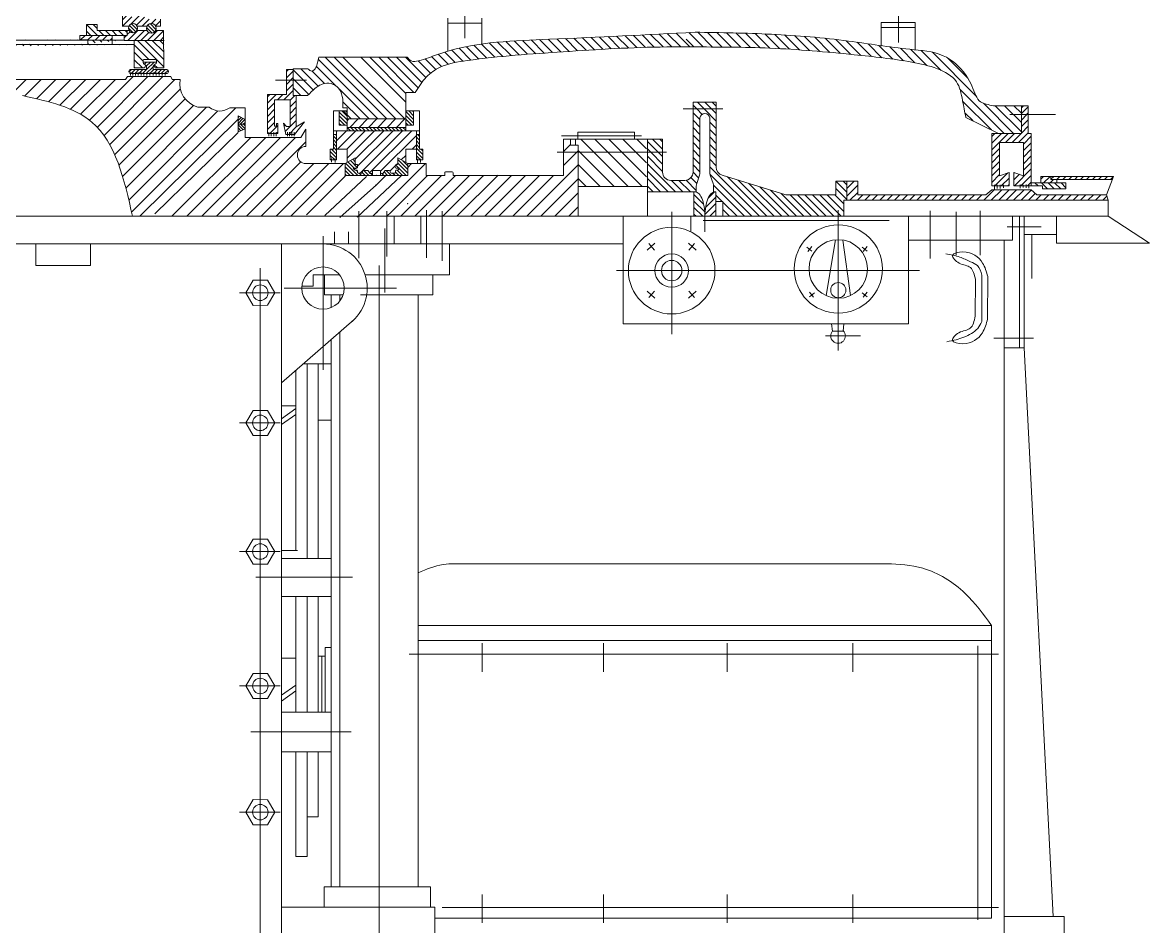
# Model space of a CAD drawing. Extents: x 0 to 420, y 0 to 297.
# Drawn here: x 313.8 to 378.1, y 152.3 to 203.8 of the extents above; entities that cross this region are included whole.
import ezdxf

# ---------------------------------------------------------------- set-up
doc = ezdxf.new("R2010")
doc.units = 0
doc.layers.get('0').update_dxf_attribs({"linetype": 'CONTINUOUS'})
pattern_1 = [(135, (-55.34396, 175.77993), (-0.21215855, -0.21215855), [])]
pattern_2 = [(45, (-22270.5376, -14110.3131), (-0.1862814042, 0.1862814042), [])]
pattern_3 = [(135, (-22270.5376, -14110.3131), (-0.1862814042, -0.1862814042), [])]
pattern_4 = [(135, (-22270.53759, -14110.31309), (-0.1064465167, -0.1064465167), [])]
pattern_5 = [(45, (-22270.53768, -14110.3131), (-0.1862814042, 0.1862814042), [])]
pattern_6 = [(45, (-55.34396, 175.77993), (-0.21215855, 0.21215855), [])]
pattern_7 = [(45, (-55.34396, 175.77993), (-0.16972684, 0.16972684), [])]

msp = doc.modelspace()

# ---------------------------------------------------------------- hatches: boundary and pattern name
at = {"lineweight": 0, "ltscale": 0.0007}
h = msp.add_hatch(dxfattribs=at)
h.set_pattern_fill('ANSI31', color=256, scale=0.082974, style=0)
h.set_pattern_definition(pattern_5)
h.paths.add_polyline_path([(320.323, 204.133), (319.924, 204.133), (319.924, 204.885), (319.481, 204.885), (319.481, 203.602), (319.851, 203.602, -0.615385), (320.317, 203.602), (320.88, 203.602, -0.612959), (321.376, 203.602), (321.652, 203.602), (321.652, 204), (320.743, 204), (320.743, 204.863), (320.323, 204.863)])
h = msp.add_hatch(dxfattribs=at)
h.set_pattern_fill('ANSI31', color=256, scale=0.082974, angle=90, style=0)
h.set_pattern_definition([(135, (-22270.53768, -14110.3131), (-0.1862814042, -0.1862814042), [])])
h.paths.add_polyline_path([(318.03, 203.357), (318.03, 203.687), (317.433, 203.687), (317.433, 203.073), (318.883, 203.073), (319.746, 203.073), (319.746, 203.357)])
h = msp.add_hatch(dxfattribs=at)
h.set_pattern_fill('ANSI31', color=256, scale=0.082974, style=0)
h.set_pattern_definition(pattern_5)
h.paths.add_polyline_path([(319.856, 203.357), (319.773, 203.357), (319.746, 203.357), (319.746, 203.073), (319.57, 203.073), (319.57, 202.783), (321.83, 202.783), (321.829, 203.357), (321.38, 203.357, -0.634478), (320.876, 203.357), (320.312, 203.357, -0.586813)])
h = msp.add_hatch(dxfattribs=at)
h.set_pattern_fill('ANSI31', color=256, scale=0.047414, angle=90, style=0)
h.set_pattern_definition([(135, (-22270.53768, -14110.31309), (-0.1064465167, -0.1064465167), [])])
h.paths.add_polyline_path([(319.823, 203.484, 1), (320.345, 203.484, 1)])
h.paths.add_polyline_path([(320.85, 203.475, 1), (321.406, 203.475, 1)])
h = msp.add_hatch(dxfattribs=at)
h.set_pattern_fill('ANSI31', color=256, scale=0.118534, angle=90, style=0)
h.set_pattern_definition([(135, (-22270.5376, -14110.3131), (-0.2661162917, -0.2661162917), [])])
edge = h.paths.add_edge_path()
edge.add_spline(control_points=[(354.108, 203.219), (353.453, 203.233), (352.797, 203.243), (352.142, 203.253)], knot_values=[0, 0, 0, 0, 0.016595, 0.016595, 0.016595, 0.016595], degree=3, periodic=0)
edge.add_spline(control_points=[(352.142, 203.253), (351.974, 203.244), (351.806, 203.235), (351.638, 203.226)], knot_values=[0.136118, 0.136118, 0.136118, 0.136118, 0.140391, 0.140391, 0.140391, 0.140391], degree=3, periodic=0)
edge.add_line((351.638, 203.226), (351.638, 202.416))
edge.add_spline(control_points=[(351.638, 202.416), (351.747, 202.415), (351.856, 202.415), (351.965, 202.414)], knot_values=[0.136352, 0.136352, 0.136352, 0.136352, 0.139117, 0.139117, 0.139117, 0.139117], degree=3, periodic=0)
edge.add_spline(control_points=[(351.965, 202.414), (352.68, 202.413), (353.394, 202.412), (354.108, 202.405)], knot_values=[0, 0, 0, 0, 0.018064, 0.018064, 0.018064, 0.018064], degree=3, periodic=0)
edge.add_line((354.108, 202.405), (354.108, 203.219))
edge = h.paths.add_edge_path()
edge.add_spline(control_points=[(362.757, 202.487), (362.137, 202.575), (360.076, 202.891), (357.177, 203.134), (354.908, 203.202), (354.108, 203.219)], knot_values=[0.016595, 0.016595, 0.016595, 0.016595, 0.03248, 0.069672, 0.08993, 0.08993, 0.08993, 0.08993], degree=3, periodic=0)
edge.add_line((354.108, 203.219), (354.108, 202.405))
edge.add_spline(control_points=[(354.108, 202.405), (354.877, 202.396), (357.253, 202.345), (360.717, 202.037), (363.938, 201.688), (365.907, 201.263), (367.175, 200.59), (367.395, 199.399), (367.528, 198.718), (367.59, 198.4)], knot_values=[0.018064, 0.018064, 0.018064, 0.018064, 0.037524, 0.078222, 0.106239, 0.118912, 0.129977, 0.139419, 0.147742, 0.147742, 0.147742, 0.147742], degree=3, periodic=0)
edge.add_line((367.59, 198.4), (369.462, 197.483))
edge.add_line((369.462, 197.483), (370.758, 197.483))
edge.add_line((370.758, 197.483), (370.758, 199.065))
edge.add_line((370.758, 199.065), (369.174, 199.065))
edge.add_spline(control_points=[(369.174, 199.065), (369.034, 199.088), (368.748, 199.136), (368.297, 199.314), (368.016, 200.009), (367.587, 201.022), (366.273, 202.142), (364.484, 202.253), (363.298, 202.41), (362.757, 202.487)], knot_values=[0.08993, 0.08993, 0.08993, 0.08993, 0.09357, 0.097343, 0.101422, 0.111602, 0.125614, 0.141977, 0.155821, 0.155821, 0.155821, 0.155821], degree=3, periodic=0)
at = {"lineweight": 0}
h = msp.add_hatch(dxfattribs=at)
h.set_pattern_fill('ANSI31', color=256, scale=0.0945, angle=90, style=0)
h.set_pattern_definition(pattern_1)
edge = h.paths.add_edge_path()
edge.add_line((317.507, 202.816), (317.507, 202.549))
edge.add_line((274.78, 202.806), (319.57, 202.806))
edge.add_line((316.905, 202.548), (318.883, 202.55))
edge.add_line((274.78, 202.548), (320.155, 202.548))
edge.add_line((274.78, 202.064), (274.78, 202.806))
h = msp.add_hatch(dxfattribs=at)
h.set_pattern_fill('ANSI31', color=256, scale=0.0945, style=0)
h.set_pattern_definition(pattern_6)
h.paths.add_polyline_path([(318.883, 203.073), (317.057, 203.073), (317.057, 202.816), (317.507, 202.816), (317.507, 202.806), (318.883, 202.806)])
h = msp.add_hatch(dxfattribs=at)
h.set_pattern_fill('ANSI31', color=256, scale=0.0945, angle=90, style=0)
h.set_pattern_definition(pattern_1)
edge = h.paths.add_edge_path()
edge.add_line((321.83, 202.783), (320.155, 202.783))
edge.add_line((320.155, 202.783), (320.155, 201.223))
edge.add_line((320.155, 201.223), (320.704, 201.223))
edge.add_spline(control_points=[(320.704, 201.223), (320.724, 201.231), (320.771, 201.252), (320.793, 201.324), (320.782, 201.422), (320.655, 201.443), (320.657, 201.522), (320.655, 201.556)], knot_values=[0.062758, 0.062758, 0.062758, 0.062758, 0.391259, 0.853289, 1.146698, 1.842843, 2.315105, 2.315105, 2.315105, 2.315105], degree=3, periodic=0)
edge.add_spline(control_points=[(320.655, 201.556), (320.652, 201.604), (320.638, 201.692), (320.718, 201.698), (320.751, 201.7)], knot_values=[2.315105, 2.315105, 2.315105, 2.315105, 2.973731, 3.42001, 3.42001, 3.42001, 3.42001], degree=3, periodic=0)
edge.add_line((320.751, 201.7), (321.324, 201.7))
edge.add_spline(control_points=[(321.324, 201.7), (321.356, 201.698), (321.436, 201.692), (321.422, 201.604), (321.42, 201.556)], knot_values=[2.315105, 2.315105, 2.315105, 2.315105, 2.761384, 3.42001, 3.42001, 3.42001, 3.42001], degree=3, periodic=0)
edge.add_spline(control_points=[(321.42, 201.556), (321.417, 201.522), (321.419, 201.443), (321.292, 201.422), (321.282, 201.324), (321.305, 201.248), (321.358, 201.227), (321.382, 201.218)], knot_values=[0, 0, 0, 0, 0.472262, 1.168407, 1.461816, 1.923847, 2.315105, 2.315105, 2.315105, 2.315105], degree=3, periodic=0)
edge.add_line((321.382, 201.218), (321.834, 201.218))
edge.add_line((321.834, 201.218), (321.83, 202.783))
at = {"lineweight": 0, "ltscale": 0.0007}
h = msp.add_hatch(dxfattribs=at)
h.set_pattern_fill('ANSI31', color=256, scale=0.047414, style=0)
h.set_pattern_definition([(45, (-22270.53768, -14108.7269), (-0.1064465167, 0.1064465167), [])])
edge = h.paths.add_edge_path()
edge.add_line((320.85, 201.328), (320.85, 201.12))
edge.add_line((320.85, 201.12), (319.928, 201.12))
edge.add_arc((319.956, 201.01), 0.114, 104.32618, 264.73668)
edge.add_line((319.946, 200.896), (321.986, 200.894))
edge.add_arc((321.989, 201.009), 0.114, 268.54735, 435.27209)
edge.add_line((322.018, 201.12), (321.222, 201.12))
edge.add_line((321.222, 201.12), (321.222, 201.325))
edge.add_line((321.222, 201.325), (321.302, 201.398))
edge.add_spline(control_points=[(321.302, 201.398), (321.327, 201.428), (321.419, 201.447), (321.417, 201.522), (321.42, 201.556)], knot_values=[0.001915, 0.001915, 0.001915, 0.001915, 0.002938, 0.003691, 0.003691, 0.003691, 0.003691], degree=3, periodic=0)
edge.add_line((321.42, 201.556), (320.655, 201.556))
edge.add_spline(control_points=[(320.655, 201.556), (320.657, 201.522), (320.655, 201.449), (320.743, 201.429), (320.769, 201.401)], knot_values=[0.001955, 0.001955, 0.001955, 0.001955, 0.002708, 0.003691, 0.003691, 0.003691, 0.003691], degree=3, periodic=0)
edge.add_line((320.769, 201.401), (320.85, 201.328))
h = msp.add_hatch(dxfattribs=at)
h.set_pattern_fill('ANSI31', color=256, scale=0.082974, style=0)
h.set_pattern_definition(pattern_2)
h.paths.add_polyline_path([(327.756, 197.474), (328.351, 197.474), (328.351, 198.049), (328.274, 198.049), (328.274, 197.896), (328.159, 197.896), (328.159, 199.392), (329.043, 199.392), (329.043, 197.877), (328.831, 197.877), (328.661, 198.067), (328.796, 197.428), (328.891, 197.428), (329.301, 197.428), (329.862, 198.14), (329.391, 197.859), (329.391, 199.647), (329.222, 199.647), (329.222, 200.513), (328.831, 200.513), (328.831, 199.699), (327.756, 199.699)])
h.paths.add_polyline_path([(329.222, 201.138), (328.831, 201.138), (328.831, 200.513), (329.222, 200.513)])
h = msp.add_hatch(dxfattribs=at)
h.set_pattern_fill('ANSI31', color=256, scale=0.047414, angle=90, style=0)
h.set_pattern_definition(pattern_4)
h.paths.add_polyline_path([(331.51, 196.591), (331.329, 196.591), (331.329, 195.973), (331.691, 195.973), (331.691, 197.422), (331.51, 197.422)])
h.paths.add_polyline_path([(332.291, 198.767), (331.848, 198.767), (331.848, 197.957), (332.291, 197.957)])
h.paths.add_polyline_path([(336.092, 198.767), (335.65, 198.767), (335.65, 197.957), (336.092, 197.957)])
h.paths.add_polyline_path([(336.249, 195.973), (336.612, 195.973), (336.612, 196.591), (336.431, 196.591), (336.431, 197.422), (336.249, 197.422)])
at = {"lineweight": 0}
h = msp.add_hatch(dxfattribs=at)
h.set_pattern_fill('ANSI31', color=256, scale=0.0945, angle=90, style=0)
h.set_pattern_definition(pattern_1)
h.paths.add_polyline_path([(353.351, 199.261), (352.706, 199.261), (352.029, 199.261), (352.029, 198.881), (353.351, 198.881)])
h.paths.add_polyline_path([(350.288, 197.156), (349.424, 197.156), (349.424, 196.409), (350.288, 196.409)])
h = msp.add_hatch(dxfattribs=at)
h.set_pattern_fill('ANSI31', color=256, scale=0.0945, angle=90, style=0)
h.set_pattern_definition(pattern_1)
edge = h.paths.add_edge_path()
edge.add_line((360.627, 193.673), (360.799, 193.673))
edge.add_line((360.799, 193.673), (360.799, 193.979))
edge.add_line((360.799, 193.979), (357.316, 193.979))
edge.add_line((357.316, 193.979), (353.685, 195.1))
edge.add_arc((353.825, 195.553), 0.474, 180, 252.84731, ccw=False)
edge.add_line((353.351, 195.553), (353.351, 198.881))
edge.add_line((353.351, 198.881), (352.029, 198.881))
edge.add_line((352.029, 198.881), (352.029, 195.28))
edge.add_arc((351.555, 195.28), 0.474, -90, 0, ccw=False)
edge.add_line((351.555, 194.805), (350.762, 194.805))
edge.add_arc((350.762, 195.28), 0.474, 180, 270, ccw=False)
edge.add_line((350.288, 195.28), (350.288, 196.409))
edge.add_line((350.288, 196.409), (349.424, 196.409))
edge.add_line((349.424, 196.409), (349.424, 194.15))
edge.add_line((349.424, 194.15), (352.082, 194.15))
edge.add_ellipse((352.127, 192.762), major_axis=(0.012, 1.394), ratio=0.415246, start_angle=-3.10515, end_angle=2.3687, ccw=False)
edge.add_line((352.214, 194.143), (352.214, 194.471))
edge.add_arc((352.688, 194.471), 0.474, 161.54654, 180, ccw=False)
edge.add_line((352.238, 194.622), (352.401, 195.108))
edge.add_arc((351.951, 195.258), 0.474, 341.54654, 360)
edge.add_line((352.425, 195.258), (352.425, 198.364))
edge.add_arc((352.706, 198.335), 0.282, 5.86915, 174.13085, ccw=False)
edge.add_line((352.986, 198.364), (352.986, 195.258))
edge.add_arc((353.46, 195.258), 0.474, 180, 198.45885)
edge.add_arc((353.46, 195.258), 0.474, 198.45346, 198.45885, ccw=False)
edge.add_line((353.011, 195.108), (353.173, 194.622))
edge.add_arc((352.723, 194.471), 0.474, 0, 18.45346, ccw=False)
edge.add_line((353.197, 194.471), (353.197, 194.143))
edge.add_ellipse((353.285, 192.762), major_axis=(-0.012, 1.394), ratio=0.415246, start_angle=357.6313, end_angle=363.10515, ccw=False)
edge.add_line((353.33, 194.15), (353.33, 193.599))
edge.add_line((353.33, 193.599), (353.735, 193.599))
edge.add_line((353.735, 193.599), (353.735, 192.759))
edge.add_line((353.735, 192.759), (360.627, 192.759))
edge.add_line((360.627, 192.759), (360.627, 193.673))
h = msp.add_hatch(dxfattribs=at)
h.set_pattern_fill('ANSI31', color=256, scale=0.0756, style=0)
h.set_pattern_definition(pattern_7)
h.paths.add_polyline_path([(371.154, 199.065), (370.758, 199.065), (370.758, 198.563), (371.154, 198.563)])
h = msp.add_hatch(dxfattribs=at)
h.set_pattern_fill('ANSI31', color=256, scale=0.0378, style=0)
h.set_pattern_definition([(45, (-55.34396, 175.77993), (-0.08486342, 0.08486342), [])])
h.paths.add_polyline_path([(326.47, 198.269), (326.077, 198.49), (326.077, 198.004), (326.268, 198.004), (326.47, 198.004)])
at = {"lineweight": 0, "ltscale": 0.0007}
h = msp.add_hatch(dxfattribs=at)
h.set_pattern_fill('ANSI31', color=256, scale=0.118534, style=0)
h.set_pattern_definition([(45, (-22270.5376, -14110.3131), (-0.2661162917, 0.2661162917), [])])
h.paths.add_polyline_path([(333.97, 197.635), (331.691, 197.635), (331.691, 197.422), (331.691, 196.591), (332.299, 196.591), (332.299, 195.824), (332.758, 196.09), (332.758, 195.754, 0.414214), (332.806, 195.706), (332.819, 195.706, -0.623439), (332.895, 195.669), (332.895, 195.558, -0.414214), (332.848, 195.51), (332.649, 195.51), (332.707, 195.42, 0.255068), (332.747, 195.398), (332.834, 195.398, -0.414214), (332.882, 195.35), (332.882, 195.274, 0.414214), (332.929, 195.226), (333.135, 195.226, 0.414214), (333.182, 195.274), (333.182, 195.326, -0.414214), (333.229, 195.374), (333.45, 195.374, -0.238438), (333.488, 195.354), (333.59, 195.216, 0.238438), (333.628, 195.197), (333.691, 195.197, 0.414214), (333.738, 195.244), (333.738, 195.332, -0.414214), (333.786, 195.379), (333.97, 195.379)])
h.paths.add_polyline_path([(333.97, 195.379), (334.155, 195.379, -0.414214), (334.202, 195.332), (334.202, 195.244, 0.414214), (334.25, 195.197), (334.312, 195.197, 0.238438), (334.35, 195.216), (334.452, 195.354, -0.238438), (334.49, 195.374), (334.711, 195.374, -0.414214), (334.758, 195.326), (334.758, 195.274, 0.414214), (334.806, 195.226), (335.011, 195.226, 0.414214), (335.059, 195.274), (335.059, 195.35, -0.414214), (335.106, 195.398), (335.194, 195.398, 0.255068), (335.234, 195.42), (335.292, 195.51), (335.093, 195.51, -0.414214), (335.045, 195.558), (335.045, 195.659, -0.414214), (335.093, 195.706), (335.135, 195.706, 0.414214), (335.182, 195.754), (335.182, 196.09), (335.641, 195.824), (335.641, 196.591), (336.249, 196.591), (336.249, 197.422), (336.249, 197.635), (333.97, 197.635)])
h.paths.add_polyline_path([(333.97, 197.828), (333.97, 198.307), (332.291, 198.307), (332.291, 197.828)])
h.paths.add_polyline_path([(335.65, 197.828), (335.65, 198.307), (334.079, 198.307), (333.97, 198.307), (333.97, 197.828), (334.19, 197.828)])
h = msp.add_hatch(dxfattribs=at)
h.set_pattern_fill('ANSI31', color=256, scale=0.082974, style=0)
h.set_pattern_definition(pattern_2)
h.paths.add_polyline_path([(369.515, 196.966), (370.882, 196.966), (370.882, 195.069), (370.336, 195.265), (370.336, 194.492), (371.328, 194.492), (371.328, 197.483), (371.154, 197.483), (371.154, 198.563), (370.758, 198.563), (370.758, 197.483), (369.07, 197.483), (369.07, 194.492), (370.061, 194.492), (370.061, 195.265), (369.515, 195.069)])
at = {"lineweight": 0}
h = msp.add_hatch(dxfattribs=at)
h.set_pattern_fill('ANSI31', color=256, scale=0.0378, angle=90, style=0)
h.set_pattern_definition([(135, (-55.34396, 175.77993), (-0.08486342, -0.08486342), [])])
h.paths.add_polyline_path([(326.47, 198.004), (326.268, 198.004), (326.077, 198.004), (326.077, 197.57), (326.47, 197.74)])
at = {"lineweight": 0, "ltscale": 0.0007}
h = msp.add_hatch(dxfattribs=at)
h.set_pattern_fill('ANSI31', color=256, scale=0.047414, angle=90, style=0)
h.set_pattern_definition(pattern_4)
h.paths.add_polyline_path([(332.649, 195.51), (332.848, 195.51, 0.414214), (332.895, 195.558), (332.895, 195.669, 0.231953), (332.877, 195.706), (332.806, 195.706, -0.414214), (332.758, 195.754), (332.758, 196.09), (332.189, 195.76), (332.189, 195.088), (333.738, 195.088), (333.738, 195.244, -0.414214), (333.691, 195.197), (333.628, 195.197, -0.238438), (333.59, 195.216), (333.488, 195.354, 0.238438), (333.45, 195.374), (333.229, 195.374, 0.414214), (333.182, 195.326), (333.182, 195.274, -0.414214), (333.135, 195.226), (332.929, 195.226, -0.414214), (332.882, 195.274), (332.882, 195.35, 0.414214), (332.834, 195.398), (332.747, 195.398, -0.255068), (332.707, 195.42)])
h.paths.add_polyline_path([(335.752, 195.76), (335.182, 196.09), (335.182, 195.754, -0.414214), (335.135, 195.706), (335.093, 195.706, 0.414214), (335.045, 195.659), (335.045, 195.558, 0.414214), (335.093, 195.51), (335.292, 195.51), (335.234, 195.42, -0.255068), (335.194, 195.398), (335.106, 195.398, 0.414214), (335.059, 195.35), (335.059, 195.274, -0.414214), (335.011, 195.226), (334.806, 195.226, -0.414214), (334.758, 195.274), (334.758, 195.326, 0.414214), (334.711, 195.374), (334.49, 195.374, 0.238438), (334.452, 195.354), (334.35, 195.216, -0.238438), (334.312, 195.197), (334.25, 195.197, -0.414214), (334.202, 195.244), (334.202, 195.088), (335.752, 195.088)])
h.paths.add_polyline_path([(335.65, 197.828), (334.19, 197.828), (333.97, 197.828), (333.97, 197.635), (335.65, 197.635)])
h.paths.add_polyline_path([(333.97, 197.828), (332.291, 197.828), (332.291, 197.635), (333.97, 197.635)])
h = msp.add_hatch(dxfattribs=at)
h.set_pattern_fill('ANSI31', color=256, scale=0.177801, angle=90, style=0)
h.set_pattern_definition([(135, (-22270.5376, -14110.3131), (-0.399174438, -0.399174438), [])])
h.paths.add_polyline_path([(349.382, 194.46), (349.382, 196.409), (345.482, 196.409), (345.482, 194.46)])
h.paths.add_polyline_path([(345.325, 197.156), (345.325, 196.815), (345.482, 196.815), (345.482, 196.409), (349.382, 196.409), (349.382, 197.156)])
h = msp.add_hatch(dxfattribs=at)
h.set_pattern_fill('ANSI31', color=256, scale=0.082974, style=0)
h.set_pattern_definition(pattern_2)
h.paths.add_polyline_path([(371.864, 195.035), (371.864, 194.669), (372.778, 194.669), (372.778, 194.866), (372.449, 194.866), (372.449, 195.035)])
at = {"lineweight": 0}
h = msp.add_hatch(dxfattribs=at)
h.set_pattern_fill('ANSI31', color=256, scale=0.0756, style=0)
h.set_pattern_definition(pattern_7)
h.paths.add_polyline_path([(376.012, 195.035), (372.449, 195.035), (372.449, 194.866), (372.778, 194.866), (375.95, 194.866)])
at = {"lineweight": 0, "ltscale": 0.0007}
h = msp.add_hatch(dxfattribs=at)
h.set_pattern_fill('ANSI31', color=256, scale=0.082974, angle=90, style=0)
h.set_pattern_definition(pattern_3)
edge = h.paths.add_edge_path()
edge.add_ellipse((352.127, 192.762), major_axis=(0.012, 1.394), ratio=0.415246, start_angle=-89.71501, end_angle=2.3687)
edge.add_line((352.082, 194.15), (352.082, 192.759))
edge.add_line((352.082, 192.759), (352.706, 192.759))
h = msp.add_hatch(dxfattribs=at)
h.set_pattern_fill('ANSI31', color=256, scale=0.082974, style=0)
h.set_pattern_definition(pattern_2)
edge = h.paths.add_edge_path()
edge.add_ellipse((353.285, 192.762), major_axis=(-0.012, 1.394), ratio=0.415246, start_angle=357.6313, end_angle=449.71501)
edge.add_line((352.706, 192.759), (353.33, 192.759))
edge.add_line((353.33, 192.759), (353.33, 194.15))
at = {"lineweight": 0}
h = msp.add_hatch(dxfattribs=at)
h.set_pattern_fill('ANSI31', color=256, scale=0.0945, angle=90, style=0)
h.set_pattern_definition(pattern_1)
h.paths.add_polyline_path([(360.799, 194.76), (360.169, 194.76), (360.169, 193.979), (360.799, 193.979)])
h = msp.add_hatch(dxfattribs=at)
h.set_pattern_fill('ANSI31', color=256, scale=0.0945, style=0)
h.set_pattern_definition(pattern_6)
h.paths.add_polyline_path([(375.622, 193.979), (371.646, 193.979), (371.328, 194.269), (369.07, 194.269), (368.739, 193.979), (361.429, 193.979), (361.429, 194.76), (360.799, 194.76), (360.799, 193.979), (360.799, 193.673), (375.708, 193.673)])
at = {"lineweight": 0, "ltscale": 0.0007}
h = msp.add_hatch(dxfattribs=at)
h.set_pattern_fill('ANSI31', color=256, scale=0.082974, angle=90, style=0)
h.set_pattern_definition(pattern_3)
h.paths.add_polyline_path([(371.328, 194.669), (371.328, 194.492), (371.96, 194.492), (371.96, 194.318), (373.305, 194.318), (373.305, 194.669)])

# ---------------------------------------------------------------- linework, layer by layer
for p, q in [((339.02, 202.916), (339.02, 207.841)), ((363.743, 202.668), (363.743, 207.592)), ((319.481, 204.885), (319.481, 203.602)), ((321.652, 203.602), (321.652, 204)), ((338.034, 204.055), (338.034, 202.168)), ((339.986, 204.055), (339.986, 203.773)), ((362.757, 203.806), (362.757, 202.45)), ((362.757, 203.806), (364.709, 203.806)), ((364.709, 203.806), (364.709, 203.525)), ((317.433, 203.687), (317.433, 203.073)), ((317.433, 203.687), (318.03, 203.687)), ((318.03, 203.687), (318.03, 203.357)), ((318.03, 203.357), (319.773, 203.357)), ((319.459, 203.602), (319.851, 203.602)), ((319.746, 203.073), (319.746, 203.357)), ((319.773, 203.357), (319.856, 203.357)), ((320.312, 203.357), (320.876, 203.357)), ((320.317, 203.602), (320.88, 203.602)), ((321.376, 203.602), (321.652, 203.602)), ((321.38, 203.357), (321.829, 203.357)), ((321.829, 203.357), (321.834, 201.218)), ((339.986, 203.773), (338.034, 203.773)), ((339.986, 203.773), (339.986, 202.58)), ((364.709, 203.525), (362.757, 203.525)), ((364.709, 203.525), (364.709, 202.255)), ((274.78, 202.806), (319.57, 202.806)), ((274.78, 202.548), (320.155, 202.548)), ((316.905, 202.548), (318.883, 202.55)), ((317.057, 203.073), (317.057, 202.816)), ((318.883, 203.073), (317.057, 203.073)), ((317.057, 202.816), (317.507, 202.816)), ((317.305, 202.816), (317.507, 202.816)), ((317.507, 202.816), (317.507, 202.549)), ((318.883, 203.073), (319.746, 203.073)), ((318.883, 202.55), (318.883, 203.073)), ((319.57, 202.783), (319.57, 203.073)), ((319.57, 202.783), (321.851, 202.783)), ((320.155, 201.223), (320.155, 202.783)), ((320.704, 201.223), (320.155, 201.223)), ((320.655, 201.556), (321.42, 201.556)), ((320.655, 201.556), (321.234, 201.556)), ((320.751, 201.7), (321.324, 201.7)), ((320.85, 201.328), (320.769, 201.401)), ((320.85, 201.12), (320.85, 201.328)), ((321.222, 201.325), (321.302, 201.398)), ((321.222, 201.325), (321.222, 201.12)), ((330.682, 201.83), (335.72, 201.83)), ((319.655, 200.567), (319.768, 200.721)), ((319.768, 200.721), (322.233, 200.721)), ((319.928, 201.12), (320.85, 201.12)), ((319.938, 200.956), (319.938, 200.791)), ((319.946, 200.896), (321.986, 200.894)), ((320.08, 200.956), (320.08, 200.791)), ((320.228, 200.956), (320.228, 200.791)), ((320.382, 200.956), (320.382, 200.791)), ((320.541, 200.956), (320.541, 200.791)), ((320.707, 200.956), (320.707, 200.791)), ((320.873, 200.956), (320.873, 200.791)), ((321.044, 200.956), (321.044, 200.791)), ((321.222, 201.12), (322.018, 201.12)), ((321.222, 200.956), (321.222, 200.791)), ((321.382, 201.218), (321.838, 201.218)), ((321.393, 200.956), (321.393, 200.791)), ((321.571, 200.956), (321.571, 200.791)), ((321.754, 200.956), (321.754, 200.791)), ((321.914, 200.956), (321.914, 200.791)), ((322.233, 200.721), (322.31, 200.567)), ((328.831, 201.138), (328.831, 199.699)), ((328.831, 201.138), (329.222, 201.138)), ((329.222, 199.647), (329.222, 201.175)), ((329.222, 201.175), (330.053, 201.175)), ((328.202, 200.513), (329.973, 200.513)), ((327.756, 199.699), (327.756, 197.474)), ((328.831, 199.699), (327.756, 199.699)), ((328.159, 199.392), (329.042, 199.392)), ((328.159, 197.896), (328.159, 199.392)), ((329.043, 199.392), (329.043, 197.877)), ((329.391, 199.647), (329.222, 199.647)), ((329.391, 199.647), (330.042, 199.647)), ((329.391, 197.859), (329.391, 199.647)), ((332.051, 198.952), (332.051, 199.449)), ((335.65, 199.817), (336.181, 199.817)), ((335.65, 198.952), (335.65, 199.817)), ((323.788, 198.981), (323.788, 198.981)), ((325.596, 198.95), (326.47, 198.95)), ((326.47, 198.95), (326.47, 197.257)), ((331.51, 198.767), (332.291, 198.767)), ((331.51, 197.635), (331.51, 198.767)), ((331.848, 197.957), (331.848, 198.767)), ((332.051, 198.952), (332.291, 198.952)), ((332.291, 198.952), (332.291, 197.635)), ((335.65, 198.952), (335.65, 197.635)), ((336.431, 198.767), (335.65, 198.767)), ((336.092, 197.957), (336.092, 198.767)), ((336.431, 197.635), (336.431, 198.767)), ((351.473, 198.881), (353.726, 198.881)), ((352.029, 195.28), (352.029, 199.261)), ((352.029, 199.261), (352.706, 199.261)), ((352.706, 199.261), (353.35, 199.261)), ((353.351, 199.261), (353.351, 195.553)), ((370.758, 199.065), (370.758, 197.483)), ((371.154, 199.065), (371.154, 197.483)), ((326.077, 198.49), (326.47, 198.269)), ((326.077, 198.49), (326.077, 197.57)), ((328.274, 198.049), (328.274, 197.896)), ((328.351, 198.049), (328.274, 198.049)), ((328.351, 197.474), (328.351, 198.049)), ((328.661, 198.067), (328.796, 197.428)), ((328.831, 197.877), (328.661, 198.067)), ((329.301, 197.428), (329.862, 198.14)), ((329.862, 198.14), (329.391, 197.859)), ((334.079, 198.307), (332.291, 198.307)), ((334.079, 198.307), (335.65, 198.307)), ((352.425, 195.258), (352.425, 198.364)), ((352.986, 195.258), (352.986, 198.364)), ((369.462, 197.483), (367.59, 198.4)), ((370.103, 198.563), (372.706, 198.563)), ((326.268, 198.004), (326.077, 198.004)), ((326.077, 197.57), (326.47, 197.74)), ((326.268, 198.004), (326.47, 198.004)), ((327.756, 197.474), (328.351, 197.474)), ((327.836, 197.558), (327.836, 197.323)), ((327.965, 197.558), (327.965, 197.323)), ((328.118, 197.558), (328.118, 197.323)), ((328.274, 197.896), (328.159, 197.896)), ((328.253, 197.558), (328.253, 197.323)), ((328.796, 197.428), (328.891, 197.428)), ((329.043, 197.877), (328.831, 197.877)), ((328.887, 197.558), (328.887, 197.323)), ((328.891, 197.428), (329.301, 197.428)), ((329.005, 197.558), (329.005, 197.323)), ((329.146, 197.558), (329.146, 197.323)), ((329.275, 197.558), (329.275, 197.323)), ((329.647, 197.257), (329.948, 197.721)), ((329.948, 197.721), (329.948, 196.746)), ((331.51, 197.635), (336.431, 197.635)), ((331.51, 197.635), (331.51, 196.591)), ((331.691, 197.422), (331.51, 197.422)), ((331.691, 197.422), (331.691, 197.635)), ((331.691, 195.973), (331.691, 197.422)), ((331.848, 197.957), (332.291, 197.957)), ((334.19, 197.828), (332.291, 197.828)), ((334.19, 197.828), (335.65, 197.828)), ((336.092, 197.957), (335.65, 197.957)), ((336.249, 197.422), (336.249, 197.635)), ((336.249, 197.422), (336.249, 197.635)), ((336.249, 195.973), (336.249, 197.422)), ((336.249, 197.422), (336.431, 197.422)), ((336.249, 197.422), (336.431, 197.422)), ((336.431, 197.635), (336.431, 196.591)), ((345.452, 197.552), (348.695, 197.552)), ((345.452, 197.552), (345.452, 197.156)), ((348.695, 197.552), (348.695, 197.156)), ((369.07, 197.483), (369.07, 194.492)), ((370.758, 197.483), (369.07, 197.483)), ((371.328, 197.483), (371.154, 197.483)), ((371.328, 194.492), (371.328, 197.483)), ((326.47, 197.257), (329.647, 197.257)), ((344.525, 197.354), (349.094, 197.354)), ((344.637, 197.156), (349.424, 197.156)), ((344.637, 195.077), (344.637, 197.156)), ((344.637, 196.445), (345.044, 196.852)), ((345.044, 197.156), (345.044, 196.815)), ((345.044, 196.815), (345.325, 196.815)), ((345.325, 196.815), (345.325, 197.156)), ((345.325, 196.815), (345.482, 196.815)), ((345.482, 196.815), (345.482, 192.759)), ((349.424, 197.156), (349.424, 192.759)), ((349.424, 197.156), (350.288, 197.156)), ((350.288, 197.156), (350.288, 195.28)), ((369.515, 196.966), (370.882, 196.966)), ((369.515, 196.966), (369.515, 195.069)), ((370.882, 196.966), (370.882, 195.069)), ((331.329, 196.591), (331.329, 195.973)), ((331.51, 196.591), (331.329, 196.591)), ((332.299, 196.591), (331.691, 196.591)), ((332.189, 195.76), (332.758, 196.09)), ((332.299, 196.591), (332.299, 195.834)), ((332.758, 196.09), (332.758, 195.754)), ((335.182, 196.09), (335.182, 195.754)), ((335.752, 195.76), (335.182, 196.09)), ((335.641, 196.591), (336.249, 196.591)), ((335.641, 196.591), (335.641, 195.834)), ((336.431, 196.591), (336.612, 196.591)), ((336.612, 196.591), (336.612, 195.973)), ((344.272, 196.409), (350.521, 196.409)), ((344.637, 195.647), (345.482, 196.491)), ((329.948, 195.763), (329.948, 195.76)), ((329.948, 195.76), (332.189, 195.76)), ((329.948, 195.76), (329.948, 195.76)), ((331.329, 195.973), (331.691, 195.973)), ((331.413, 196.057), (331.413, 195.842)), ((331.607, 196.057), (331.607, 195.831)), ((332.189, 195.76), (332.189, 195.088)), ((332.649, 195.51), (332.707, 195.42)), ((332.848, 195.51), (332.649, 195.51)), ((332.806, 195.706), (332.895, 195.706)), ((332.895, 195.669), (332.895, 195.558)), ((333.766, 192.759), (336.767, 195.76)), ((335.045, 195.659), (335.045, 195.558)), ((335.135, 195.706), (335.093, 195.706)), ((335.093, 195.51), (335.292, 195.51)), ((335.292, 195.51), (335.234, 195.42)), ((335.752, 195.76), (336.814, 195.76)), ((335.752, 195.543), (335.968, 195.76)), ((335.752, 195.76), (335.752, 195.088)), ((336.612, 195.973), (336.249, 195.973)), ((336.313, 196.026), (336.313, 195.801)), ((336.488, 196.026), (336.488, 195.831)), ((336.814, 195.76), (336.814, 195.077)), ((342.548, 192.759), (345.482, 195.693)), ((332.189, 195.088), (335.752, 195.088)), ((332.747, 195.398), (332.834, 195.398)), ((332.882, 195.35), (332.882, 195.274)), ((332.929, 195.226), (333.135, 195.226)), ((333.182, 195.274), (333.182, 195.326)), ((333.229, 195.374), (333.45, 195.374)), ((333.488, 195.354), (333.59, 195.216)), ((333.628, 195.197), (333.691, 195.197)), ((333.738, 195.332), (333.738, 195.088)), ((334.155, 195.379), (333.786, 195.379)), ((333.97, 194.56), (334.498, 195.088)), ((334.202, 195.088), (334.202, 195.332)), ((334.312, 195.197), (334.25, 195.197)), ((334.452, 195.354), (334.35, 195.216)), ((334.711, 195.374), (334.49, 195.374)), ((334.758, 195.274), (334.758, 195.326)), ((334.802, 192.997), (336.883, 195.077)), ((335.011, 195.226), (334.806, 195.226)), ((335.059, 195.35), (335.059, 195.274)), ((335.194, 195.398), (335.106, 195.398)), ((335.363, 192.759), (337.681, 195.077)), ((336.161, 192.759), (338.48, 195.077)), ((336.814, 195.077), (337.864, 195.077)), ((336.96, 192.759), (339.278, 195.077)), ((337.758, 192.759), (340.076, 195.077)), ((337.864, 195.077), (337.864, 195.245)), ((337.867, 195.263), (337.893, 195.289)), ((337.911, 195.293), (338.29, 195.293)), ((338.338, 195.245), (338.338, 195.077)), ((338.338, 195.077), (344.637, 195.077)), ((338.556, 192.759), (340.909, 195.112)), ((339.355, 192.759), (341.673, 195.077)), ((340.153, 192.759), (342.471, 195.077)), ((340.952, 192.759), (343.27, 195.077)), ((341.75, 192.759), (344.068, 195.077)), ((343.347, 192.759), (345.482, 194.894)), ((350.762, 194.805), (351.555, 194.805)), ((352.238, 194.622), (352.401, 195.108)), ((353.173, 194.622), (353.011, 195.108)), ((353.685, 195.1), (357.316, 193.979)), ((369.515, 195.069), (370.061, 195.265)), ((370.061, 195.265), (370.061, 194.492)), ((370.882, 195.069), (370.336, 195.265)), ((370.336, 195.265), (370.336, 194.492)), ((371.864, 195.035), (371.864, 194.669)), ((372.449, 195.035), (371.864, 195.035)), ((372.449, 195.035), (376.012, 195.035)), ((372.449, 194.866), (372.449, 195.035)), ((372.778, 194.866), (372.449, 194.866)), ((372.778, 194.866), (375.95, 194.866)), ((372.778, 194.866), (372.778, 194.669)), ((345.482, 194.46), (349.424, 194.46)), ((352.214, 194.143), (352.214, 194.471)), ((353.197, 194.143), (353.197, 194.471)), ((368.739, 193.979), (369.07, 194.269)), ((369.07, 194.492), (370.061, 194.492)), ((371.328, 194.269), (369.07, 194.269)), ((369.227, 194.561), (369.227, 194.315)), ((369.387, 194.561), (369.387, 194.347)), ((369.558, 194.55), (369.558, 194.337)), ((369.739, 194.561), (369.739, 194.379)), ((370.336, 194.492), (371.328, 194.492)), ((370.7, 194.571), (370.7, 194.358)), ((370.86, 194.561), (370.86, 194.401)), ((371.041, 194.571), (371.041, 194.379)), ((371.191, 194.561), (371.191, 194.358)), ((373.305, 194.669), (371.328, 194.669)), ((371.328, 194.492), (371.96, 194.492)), ((371.96, 194.492), (371.96, 194.318)), ((371.96, 194.318), (373.305, 194.318)), ((373.305, 194.318), (373.305, 194.669)), ((344.145, 192.759), (345.482, 194.096)), ((349.424, 194.15), (352.082, 194.15)), ((352.082, 194.15), (352.082, 192.759)), ((353.33, 194.15), (353.33, 192.759)), ((353.735, 193.599), (353.33, 193.599)), ((353.735, 193.599), (353.735, 192.759)), ((332.958, 193.043), (332.958, 190.37)), ((333.97, 192.963), (334.051, 193.044)), ((334.557, 193.043), (334.557, 190.462)), ((334.565, 192.759), (334.802, 192.997)), ((336.833, 193.104), (336.833, 190.4)), ((337.725, 193.043), (337.725, 190.216)), ((344.943, 192.759), (345.482, 193.298)), ((350.811, 186.033), (350.811, 193.006)), ((360.316, 193.101), (360.316, 185.114)), ((365.562, 193.072), (365.562, 190.359)), ((367.049, 193.007), (367.049, 190.552)), ((368.407, 193.072), (368.407, 190.552)), ((235.158, 192.759), (375.708, 192.759)), ((334.988, 191.878), (334.988, 192.759)), ((336.504, 191.878), (336.504, 192.759)), ((348.049, 191.186), (348.049, 192.759)), ((351.006, 192.759), (368.66, 192.759)), ((351.898, 191.878), (351.898, 192.759)), ((353.353, 192.515), (352.599, 192.515)), ((352.694, 191.878), (352.694, 192.759)), ((353.353, 192.515), (363.222, 192.515)), ((364.316, 186.618), (364.316, 192.759)), ((370.26, 192.114), (370.26, 192.759)), ((370.661, 185.252), (370.661, 192.759)), ((370.661, 192.759), (370.661, 185.252)), ((370.919, 185.252), (370.919, 192.759)), ((372.756, 191.715), (372.756, 192.759)), ((330.922, 191.623), (330.922, 184.006)), ((331.576, 191.878), (331.576, 191.186)), ((332.372, 191.878), (332.372, 191.186)), ((334.455, 192.068), (334.455, 188.414)), ((334.988, 191.878), (334.988, 191.186)), ((336.504, 191.878), (336.504, 191.186)), ((369.941, 192.162), (371.88, 192.162)), ((370.26, 192.114), (370.26, 191.393)), ((370.919, 191.715), (372.756, 191.715)), ((371.354, 191.735), (371.354, 189.217)), ((372.756, 191.715), (372.756, 191.218)), ((289.31, 191.186), (330.921, 191.186)), ((314.535, 191.186), (314.535, 189.948)), ((317.648, 189.948), (317.648, 191.186)), ((328.551, 191.186), (328.551, 149.793)), ((330.921, 191.186), (343.781, 191.186)), ((338.134, 189.416), (338.134, 191.186)), ((343.781, 191.186), (348.049, 191.186)), ((348.049, 191.186), (348.049, 186.618)), ((349.421, 190.83), (349.853, 191.233)), ((349.507, 191.204), (349.824, 190.83)), ((352.202, 190.83), (351.77, 191.233)), ((352.115, 191.204), (351.799, 190.83)), ((358.52, 191.002), (358.808, 190.772)), ((358.577, 190.744), (358.808, 191.031)), ((360.154, 191.417), (359.626, 188.234)), ((360.577, 191.404), (361.013, 188.237)), ((361.676, 191.002), (361.964, 190.772)), ((361.733, 190.744), (361.964, 191.031)), ((370.26, 191.393), (364.316, 191.393)), ((369.779, 191.393), (369.779, 151.592)), ((372.756, 191.218), (378.067, 191.218)), ((314.535, 189.948), (317.648, 189.948)), ((327.341, 189.798), (327.341, 149.98)), ((334.117, 149.125), (334.117, 189.947)), ((347.667, 189.662), (364.957, 189.662)), ((326.514, 188.398), (326.929, 189.113)), ((326.929, 189.113), (327.753, 189.11)), ((327.753, 189.11), (328.163, 188.398)), ((330.363, 189.416), (331.866, 189.416)), ((330.363, 188.772), (330.363, 189.416)), ((331.008, 188.28), (331.008, 189.416)), ((333.326, 189.416), (338.134, 189.416)), ((337.186, 188.28), (337.186, 189.416)), ((368.138, 189.151), (368.127, 187.064)), ((368.511, 189.401), (368.511, 186.754)), ((368.846, 189.318), (368.835, 186.898)), ((326.149, 188.398), (328.469, 188.398)), ((326.929, 187.682), (326.514, 188.398)), ((328.163, 188.398), (327.753, 187.685)), ((328.706, 188.665), (335.108, 188.665)), ((330.363, 188.772), (329.719, 188.772)), ((349.421, 188.494), (349.853, 188.091)), ((349.507, 188.12), (349.824, 188.494)), ((352.202, 188.494), (351.77, 188.091)), ((352.115, 188.12), (351.799, 188.494)), ((358.899, 188.143), (358.668, 188.431)), ((358.956, 188.402), (358.668, 188.172)), ((361.676, 188.402), (361.964, 188.172)), ((361.733, 188.143), (361.964, 188.431)), ((332.066, 188.28), (331.008, 188.28)), ((331.387, 187.551), (331.387, 188.28)), ((331.879, 187.93), (331.879, 188.28)), ((337.186, 188.28), (333.054, 188.28)), ((336.354, 157.509), (336.354, 188.28)), ((327.753, 187.685), (326.929, 187.682)), ((332.703, 186.883), (328.551, 183.266)), ((348.049, 186.618), (364.316, 186.618)), ((359.993, 186.213), (359.932, 186.618)), ((360.588, 186.213), (360.64, 186.618)), ((331.879, 156.254), (331.879, 186.165)), ((359.585, 185.937), (361.58, 185.937)), ((359.993, 186.213), (360.588, 186.213)), ((369.194, 185.802), (371.45, 185.802)), ((331.387, 156.254), (331.387, 185.736)), ((370.661, 185.252), (369.779, 185.252)), ((370.661, 185.252), (370.919, 185.252)), ((370.661, 185.252), (370.661, 185.252)), ((370.919, 185.252), (372.566, 152.826)), ((329.378, 173.706), (329.378, 183.986)), ((331.387, 184.342), (329.786, 184.342)), ((330.009, 177.685), (330.009, 184.342)), ((330.643, 177.685), (330.643, 184.342)), ((328.551, 181.959), (329.378, 181.959)), ((326.514, 180.978), (326.929, 181.694)), ((326.929, 181.694), (327.753, 181.691)), ((327.753, 181.691), (328.163, 180.978)), ((328.551, 181.213), (329.378, 181.794)), ((328.551, 180.883), (329.378, 181.464)), ((326.149, 180.978), (328.469, 180.978)), ((326.929, 180.263), (326.514, 180.978)), ((328.163, 180.978), (327.753, 180.266)), ((330.643, 181.135), (331.387, 181.135)), ((327.753, 180.266), (326.929, 180.263)), ((330.009, 177.685), (330.009, 173.254)), ((330.643, 177.685), (330.643, 173.254)), ((326.514, 173.641), (326.929, 174.356)), ((326.929, 174.356), (327.753, 174.354)), ((327.753, 174.354), (328.163, 173.641)), ((326.149, 173.641), (328.469, 173.641)), ((326.929, 172.926), (326.514, 173.641)), ((328.163, 173.641), (327.753, 172.929)), ((329.466, 173.706), (328.551, 173.706)), ((331.387, 173.254), (328.551, 173.254)), ((344.11, 172.948), (338.424, 172.948)), ((344.11, 172.948), (363.082, 172.948)), ((327.753, 172.929), (326.929, 172.926)), ((327.094, 172.181), (332.607, 172.181)), ((331.387, 171.084), (328.551, 171.084)), ((329.378, 164.483), (329.378, 171.084)), ((330.009, 171.084), (330.009, 164.483)), ((330.643, 171.084), (330.643, 164.483)), ((345.402, 169.433), (336.354, 169.433)), ((345.402, 169.433), (369.056, 169.433)), ((369.056, 169.433), (369.056, 152.734)), ((344.971, 168.572), (336.354, 168.572)), ((344.971, 168.572), (369.056, 168.572)), ((331.044, 168.176), (331.387, 168.176)), ((331.044, 167.671), (331.044, 168.176)), ((335.84, 167.795), (369.446, 167.795)), ((339.996, 168.417), (339.996, 166.786)), ((346.929, 168.417), (346.929, 166.786)), ((353.979, 168.417), (353.979, 166.786)), ((361.147, 168.417), (361.147, 166.786)), ((368.271, 168.264), (368.271, 152.651)), ((328.551, 167.568), (329.378, 167.568)), ((330.856, 167.671), (330.643, 167.671)), ((330.856, 167.671), (330.856, 164.483)), ((331.044, 167.671), (330.856, 167.671)), ((331.044, 167.671), (331.044, 164.483)), ((326.514, 165.978), (326.929, 166.693)), ((326.929, 166.693), (327.753, 166.69)), ((327.753, 166.69), (328.163, 165.978)), ((326.149, 165.978), (328.469, 165.978)), ((326.929, 165.263), (326.514, 165.978)), ((328.163, 165.978), (327.753, 165.265)), ((328.551, 165.451), (329.378, 166.032)), ((327.753, 165.265), (326.929, 165.263)), ((328.551, 165.121), (329.378, 165.702)), ((331.387, 164.483), (328.551, 164.483)), ((326.801, 163.371), (332.531, 163.371)), ((331.387, 162.222), (328.551, 162.222)), ((329.378, 156.254), (329.378, 162.222)), ((330.009, 162.222), (330.009, 156.254)), ((330.653, 158.518), (330.653, 162.222)), ((326.514, 158.782), (326.929, 159.497)), ((326.929, 159.497), (327.753, 159.495)), ((327.753, 159.495), (328.163, 158.782)), ((326.149, 158.782), (328.469, 158.782)), ((326.929, 158.067), (326.514, 158.782)), ((328.163, 158.782), (327.753, 158.07)), ((330.653, 158.518), (330.009, 158.518)), ((327.753, 158.07), (326.929, 158.067)), ((336.354, 157.509), (336.354, 154.519)), ((329.378, 156.254), (330.009, 156.254)), ((331.387, 156.254), (331.387, 154.519)), ((331.879, 156.254), (331.879, 154.519)), ((328.551, 149.793), (328.551, 155.983)), ((330.983, 154.519), (337.05, 154.519)), ((330.983, 154.519), (330.983, 153.365)), ((337.05, 154.519), (337.05, 153.365)), ((339.996, 154.095), (339.996, 152.465)), ((346.929, 154.095), (346.929, 152.465)), ((353.979, 154.095), (353.979, 152.465)), ((361.147, 154.095), (361.147, 152.465)), ((337.05, 153.365), (328.551, 153.365)), ((337.05, 153.365), (337.303, 153.365)), ((337.303, 153.365), (337.303, 152.734)), ((369.446, 153.355), (337.72, 153.355)), ((337.303, 152.734), (337.303, 151.592)), ((337.303, 152.734), (339.609, 152.734)), ((339.609, 152.734), (369.056, 152.734)), ((373.208, 152.826), (369.779, 152.826)), ((373.208, 150.745), (373.208, 152.826))]:
    msp.add_line(p, q, dxfattribs=at)
at = {"lineweight": 0}
for p, q in [((351.332, 202.417), (350.577, 203.172)), ((351.843, 202.415), (351.061, 203.197)), ((340.258, 201.78), (339.529, 202.509)), ((340.717, 201.829), (339.969, 202.578)), ((341.18, 201.875), (340.419, 202.637)), ((341.647, 201.918), (340.879, 202.686)), ((342.116, 201.958), (341.347, 202.727)), ((342.587, 201.996), (341.822, 202.761)), ((343.061, 202.031), (342.303, 202.79)), ((343.536, 202.065), (342.789, 202.813)), ((344.013, 202.098), (343.277, 202.834)), ((344.49, 202.13), (343.767, 202.853)), ((344.968, 202.162), (344.256, 202.873)), ((345.445, 202.193), (344.745, 202.893)), ((345.924, 202.224), (345.234, 202.914)), ((346.404, 202.253), (345.721, 202.935)), ((346.884, 202.282), (346.209, 202.957)), ((347.367, 202.308), (346.695, 202.98)), ((347.852, 202.333), (347.182, 203.003)), ((348.339, 202.355), (347.668, 203.026)), ((348.828, 202.374), (348.153, 203.049)), ((349.321, 202.391), (348.639, 203.073)), ((349.818, 202.403), (349.123, 203.098)), ((350.318, 202.412), (349.608, 203.122)), ((350.823, 202.416), (350.093, 203.147)), ((338.06, 201.432), (337.495, 201.996)), ((338.468, 201.532), (337.879, 202.121)), ((338.903, 201.607), (338.274, 202.236)), ((339.35, 201.669), (338.681, 202.338)), ((339.802, 201.727), (339.099, 202.429)), ((331.671, 200.183), (330.547, 201.306)), ((334.056, 198.307), (330.653, 201.71)), ((334.565, 198.307), (331.042, 201.83)), ((335.074, 198.307), (331.551, 201.83)), ((335.584, 198.307), (332.06, 201.83)), ((335.65, 199.259), (333.079, 201.83)), ((335.65, 199.768), (333.588, 201.83)), ((336.11, 199.817), (334.097, 201.83)), ((336.35, 200.087), (334.606, 201.83)), ((336.557, 200.389), (335.115, 201.83)), ((336.787, 200.667), (335.625, 201.83)), ((337.051, 200.913), (336.35, 201.614)), ((337.35, 201.123), (336.744, 201.729)), ((337.686, 201.296), (337.118, 201.864)), ((317.6, 198.238), (320.083, 200.721)), ((318.046, 197.835), (320.932, 200.721)), ((318.428, 197.368), (321.78, 200.721)), ((330.365, 199.961), (329.222, 201.104)), ((330.106, 199.712), (329.222, 200.595)), ((330.651, 200.185), (329.661, 201.175)), ((331.007, 200.337), (330.303, 201.042)), ((303.75, 200.567), (319.655, 200.567)), ((313.104, 199.683), (313.989, 200.567)), ((313.887, 199.616), (314.837, 200.567)), ((314.58, 199.461), (315.686, 200.567)), ((315.257, 199.289), (316.535, 200.567)), ((315.908, 199.092), (317.383, 200.567)), ((316.522, 198.858), (318.232, 200.567)), ((317.09, 198.577), (319.08, 200.567)), ((318.755, 196.847), (322.475, 200.567)), ((319.035, 196.278), (322.782, 200.025)), ((322.31, 200.567), (322.773, 200.567)), ((329.661, 199.647), (329.222, 200.086)), ((333.547, 198.307), (331.854, 200)), ((319.276, 195.671), (323.057, 199.452)), ((333.038, 198.307), (332.051, 199.294)), ((319.486, 195.032), (323.53, 199.076)), ((319.671, 194.368), (324.283, 198.981)), ((319.839, 193.688), (324.919, 198.768)), ((319.998, 192.998), (325.95, 198.95)), ((323.788, 198.981), (324.419, 198.981)), ((332.528, 198.307), (332.068, 198.767)), ((369.174, 199.065), (371.154, 199.065)), ((326.071, 198.294), (320.489, 192.783)), ((326.08, 197.529), (321.331, 192.896)), ((322.305, 192.759), (326.803, 197.257)), ((323.154, 192.759), (327.651, 197.257)), ((324.002, 192.759), (328.5, 197.257)), ((324.851, 192.759), (329.349, 197.257)), ((325.699, 192.759), (329.948, 197.008)), ((326.548, 192.759), (329.65, 195.862)), ((327.397, 192.759), (330.397, 195.76)), ((328.245, 192.759), (331.246, 195.76)), ((329.094, 192.759), (332.094, 195.76)), ((332.18, 195.055), (329.974, 192.851)), ((333.396, 195.033), (331.032, 192.806)), ((335.404, 195.088), (332.878, 192.716)), ((376.012, 195.035), (375.622, 193.979)), ((333.97, 194.56), (331.888, 192.693)), ((333.959, 194.56), (333.907, 194.514)), ((360.169, 193.979), (360.169, 194.76)), ((360.169, 194.76), (361.429, 194.76)), ((360.799, 194.76), (360.799, 193.979)), ((361.429, 194.76), (361.429, 193.979)), ((371.328, 194.269), (371.646, 193.979)), ((357.316, 193.979), (360.169, 193.979)), ((360.627, 193.673), (375.708, 193.673)), ((360.627, 193.673), (360.627, 192.759)), ((360.799, 193.979), (360.799, 193.673)), ((361.429, 193.979), (368.739, 193.979)), ((371.646, 193.979), (375.622, 193.979)), ((375.622, 193.979), (375.708, 193.673)), ((375.708, 193.673), (375.708, 192.759)), ((375.708, 192.759), (378.067, 191.218))]:
    msp.add_line(p, q, dxfattribs=at)
at = {"linetype": 'ByBlock', "lineweight": 0}
msp.add_line((340.194, 195.077), (340.863, 195.077), dxfattribs=at)
at = {"lineweight": 0, "ltscale": 0.0007}
for centre, radius in [((320.084, 203.484), 0.261), ((321.128, 203.475), 0.278), ((360.316, 189.755), 2.514), ((350.811, 189.662), 2.468), ((360.316, 189.755), 1.67), ((350.811, 189.662), 0.952), ((330.922, 188.665), 1.207), ((350.811, 189.662), 0.582), ((327.341, 188.4), 0.442), ((360.316, 188.546), 0.435), ((327.341, 180.98), 0.442), ((327.341, 173.643), 0.442), ((327.341, 165.98), 0.442), ((327.341, 158.784), 0.442)]:
    msp.add_circle(centre, radius, dxfattribs=at)
for centre, radius, start, end in [((319.956, 201.01), 0.114, 104.32618, 269.20722), ((321.989, 201.009), 0.114, 268.54735, 75.27209), ((325.033, 199.694), 0.933, 229.83544, 307.13558), ((352.706, 198.335), 0.282, 5.86915, 174.13085), ((329.951, 196.253), 0.493, 90.30679, 269.69321), ((332.806, 195.754), 0.0474, 180, 296.45699), ((332.848, 195.669), 0.0474, 0, 116.45699), ((332.848, 195.558), 0.0474, 270, 0), ((335.093, 195.659), 0.0474, 90, 180), ((335.093, 195.558), 0.0474, 180, 270), ((335.135, 195.754), 0.0474, 270, 0), ((353.825, 195.553), 0.474, 180, 252.84731), ((332.747, 195.445), 0.0474, 212.76325, 270), ((332.834, 195.35), 0.0474, 0, 90), ((332.929, 195.274), 0.0474, 180, 270), ((333.135, 195.274), 0.0474, 270, 0), ((333.229, 195.326), 0.0474, 90, 180), ((333.45, 195.326), 0.0474, 36.35573, 90), ((333.628, 195.244), 0.0474, 216.35573, 270), ((333.691, 195.244), 0.0474, 270, 0), ((333.786, 195.332), 0.0474, 90, 180), ((334.155, 195.332), 0.0474, 0, 90), ((334.25, 195.244), 0.0474, 180, 270), ((334.312, 195.244), 0.0474, 270, 323.64427), ((334.49, 195.326), 0.0474, 90, 143.64427), ((334.711, 195.326), 0.0474, 0, 90), ((334.806, 195.274), 0.0474, 180, 270), ((335.011, 195.274), 0.0474, 270, 0), ((335.106, 195.35), 0.0474, 90, 180), ((335.194, 195.445), 0.0474, 270, 327.23675), ((337.911, 195.245), 0.0474, 90, 180), ((338.29, 195.245), 0.0474, 0, 90), ((350.762, 195.28), 0.474, 180, 270), ((351.555, 195.28), 0.474, 270, 0), ((351.951, 195.258), 0.474, 341.54654, 360), ((353.46, 195.258), 0.474, 180, 198.45346), ((352.688, 194.471), 0.474, 161.54654, 180), ((352.723, 194.471), 0.474, 0, 18.45346), ((330.92, 188.665), 2.521, 307.09067, 89.97856), ((360.301, 185.937), 0.42, 137.33628, 46.24356)]:
    msp.add_arc(centre, radius, start, end, dxfattribs=at)
at = {"lineweight": 0}
msp.add_arc((324.133, 200.32), 1.383, 169.6962, 255.53154, dxfattribs=at)
at = {"lineweight": 0, "ltscale": 0.0007}
msp.add_ellipse((352.127, 192.762), major_axis=(0.012, 1.394), ratio=0.415246, start_param=-1.568731, end_param=0.099289, dxfattribs=at)
at = {"lineweight": 0, "ltscale": 0.0007, "extrusion": (0, 0, -1)}
msp.add_ellipse((353.285, 192.762), major_axis=(-0.012, 1.394), ratio=0.415246, start_param=-1.568731, end_param=0.099289, dxfattribs=at)
msp.add_ellipse((353.285, 192.762), major_axis=(-0.012, 1.394), ratio=0.415246, start_param=-1.568731, end_param=0.099289, dxfattribs=at)
at = {"lineweight": 0, "ltscale": 0.0007}
for points, knots in [([(335.72, 201.83), (335.79, 201.745), (335.954, 201.546), (336.447, 201.618), (337.052, 201.841), (339.464, 202.704), (344.627, 202.863), (349.383, 203.109), (352.142, 203.253)], [0, 0, 0, 0, 0.314256, 0.7283, 1.334238, 2.311594, 8.330113, 16.641078, 16.641078, 16.641078, 16.641078]), ([(352.142, 203.253), (353.597, 203.231), (356.521, 203.189), (360.624, 202.845), (363.841, 202.293), (366.273, 202.142), (367.587, 201.022), (368.016, 200.009), (368.296, 199.314), (368.748, 199.136), (369.034, 199.088), (369.174, 199.065)], [0, 0, 0, 0, 4.368353, 8.776867, 12.300709, 14.240258, 15.901172, 17.107932, 17.5914, 18.038597, 18.470032, 18.470032, 18.470032, 18.470032]), ([(336.181, 199.817), (336.374, 200.129), (336.735, 200.713), (337.756, 201.434), (340.451, 201.857), (344.745, 202.15), (349.034, 202.428), (351.486, 202.416), (351.965, 202.414)], [0, 0, 0, 0, 1.092346, 2.042955, 3.638108, 9.132517, 15.053029, 16.49011, 16.49011, 16.49011, 16.49011]), ([(351.965, 202.414), (353.449, 202.412), (356.543, 202.408), (360.717, 202.037), (363.938, 201.688), (365.907, 201.263), (367.175, 200.59), (367.395, 199.399), (367.528, 198.718), (367.59, 198.4)], [0, 0, 0, 0, 4.447848, 9.272019, 12.592873, 14.09516, 15.406678, 16.525899, 17.512495, 17.512495, 17.512495, 17.512495]), ([(320.693, 201.218), (320.717, 201.227), (320.769, 201.248), (320.793, 201.324), (320.782, 201.422), (320.655, 201.443), (320.658, 201.566), (320.638, 201.692), (320.718, 201.698), (320.751, 201.7)], [0, 0, 0, 0, 0.0739479, 0.1612717, 0.2167259, 0.3482974, 0.4375549, 0.5620352, 0.6463818, 0.6463818, 0.6463818, 0.6463818]), ([(321.382, 201.218), (321.358, 201.227), (321.305, 201.248), (321.282, 201.324), (321.292, 201.422), (321.419, 201.443), (321.417, 201.566), (321.436, 201.692), (321.356, 201.698), (321.324, 201.7)], [0, 0, 0, 0, 0.0739479, 0.1612717, 0.2167259, 0.3482974, 0.4375549, 0.5620352, 0.6463818, 0.6463818, 0.6463818, 0.6463818]), ([(330.053, 201.175), (330.127, 201.106), (330.288, 200.956), (330.546, 201.234), (330.609, 201.523), (330.657, 201.725), (330.682, 201.83)], [0, 0, 0, 0, 0.261683, 0.571442, 0.866748, 1.18844, 1.18844, 1.18844, 1.18844]), ([(332.051, 199.449), (332.01, 199.641), (331.934, 199.991), (331.507, 200.327), (330.951, 200.394), (330.455, 200.067), (330.176, 199.783), (330.042, 199.647)], [0, 0, 0, 0, 0.571675, 1.043697, 1.526236, 2.152936, 2.729988, 2.729988, 2.729988, 2.729988]), ([(313.779, 199.64), (315.266, 199.318), (318.76, 198.501), (319.578, 194.867), (320.052, 192.759)], [0.995657, 0.995657, 0.995657, 0.995657, 23.422707, 54.408489, 54.408489, 54.408489, 54.408489]), ([(368.511, 189.401), (368.449, 189.607), (368.342, 189.963), (367.788, 190.197), (367.218, 190.484), (366.723, 190.567), (366.447, 190.614)], [0, 0, 0, 0, 0.605654, 1.049606, 1.710801, 2.54007, 2.54007, 2.54007, 2.54007]), ([(368.138, 189.151), (368.079, 189.429), (367.963, 189.966), (367.246, 189.96), (366.6, 190.612), (367.784, 190.848), (368.571, 190.286), (368.769, 189.59), (368.846, 189.318)], [0, 0, 0, 0, 0.744384, 1.4425, 2.007429, 2.619911, 3.914618, 4.744798, 4.744798, 4.744798, 4.744798]), ([(368.511, 186.754), (368.437, 186.62), (368.213, 186.208), (367.628, 185.901), (367.013, 185.711), (366.684, 185.64), (366.508, 185.602)], [0, 0, 0, 0, 0.454221, 1.390951, 1.857877, 2.397557, 2.397557, 2.397557, 2.397557]), ([(368.127, 187.064), (368.067, 186.787), (367.952, 186.25), (367.235, 186.255), (366.589, 185.603), (367.773, 185.368), (368.559, 185.93), (368.757, 186.626), (368.835, 186.898)], [0, 0, 0, 0, 0.744384, 1.4425, 2.007429, 2.619911, 3.914618, 4.744798, 4.744798, 4.744798, 4.744798]), ([(336.354, 172.431), (336.82, 172.631), (337.487, 172.918), (338.207, 172.941), (338.424, 172.948)], [0, 0, 0, 0, 1.497882, 2.147829, 2.147829, 2.147829, 2.147829]), ([(369.056, 169.433), (368.59, 170.07), (367.57, 171.465), (365.417, 172.833), (363.777, 172.914), (363.082, 172.948)], [0, 0, 0, 0, 2.36737, 5.178904, 7.244285, 7.244285, 7.244285, 7.244285])]:
    msp.add_open_spline(points, degree=3, knots=knots, dxfattribs=at)
at = {"linetype": 'ByBlock', "lineweight": 0}
for p in [(332.18, 195.055), (333.97, 195.088), (335.752, 195.088), (340.076, 195.077), (335.752, 193.473)]:
    msp.add_point(p, dxfattribs=at)

doc.saveas('drawing.dxf')
